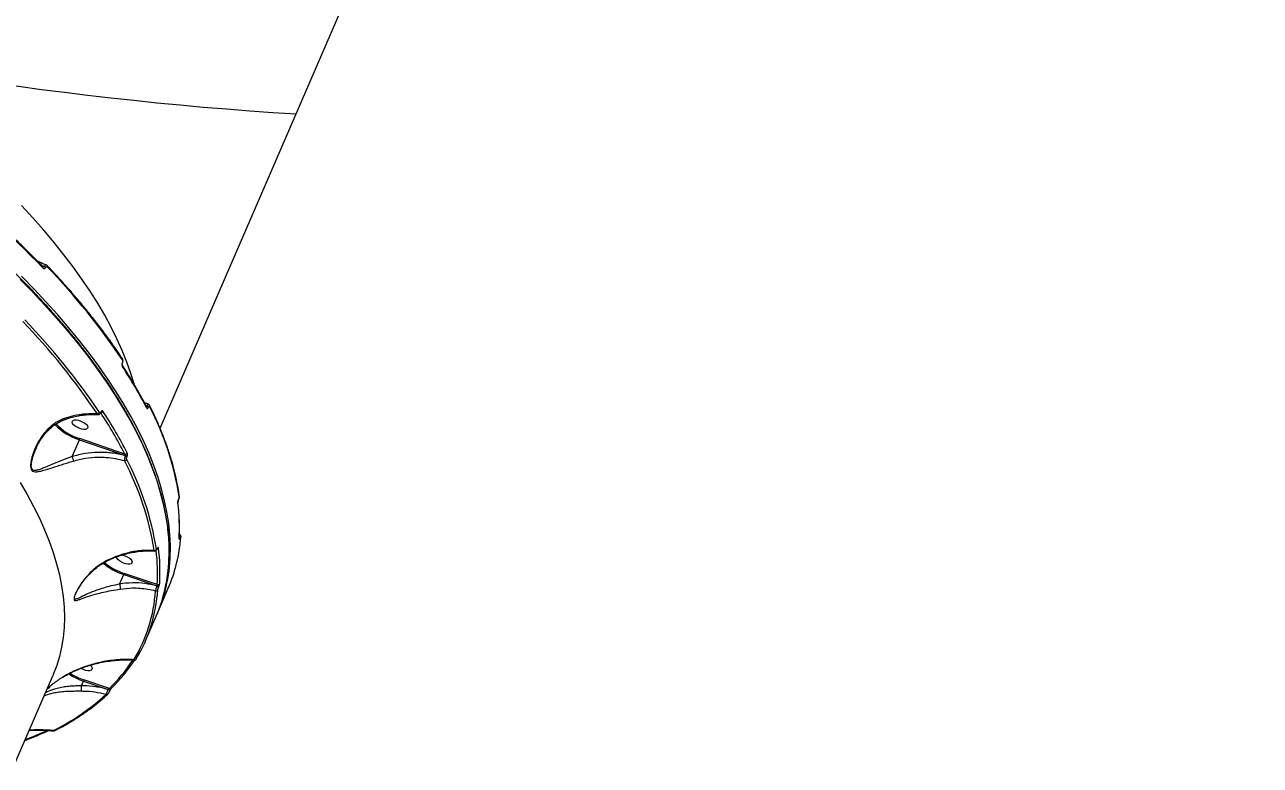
# Model space of a CAD drawing. Header units: millimetres. Extents: x -5238 to 5144, y -3542 to 5092.
# Drawn here: x 2875 to 3534, y 748 to 1143 of the extents above; entities that cross this region are included whole.
import ezdxf

# ---------------------------------------------------------------- set-up
doc = ezdxf.new("R2010")
doc.units = ezdxf.units.MM
for name, color, linetype in [('DIKOM_ОБЪЕКТ', 7, 'Continuous'), ('DIKOM_РАЗМЕР_ЗОНА', 7, 'Continuous'), ('DIKOM_РАЗМЕР_ОБЪЕКТА', 7, 'Continuous')]:
    doc.layers.add(name, color=color, linetype=linetype)
doc.styles.add('style1', font='arial.ttf', dxfattribs={"width": 0.8})
doc.dimstyles.new('1-50', dxfattribs={"dimtxt": 300, "dimasz": 200, "dimexe": 100, "dimexo": 0, "dimgap": 100, "dimtad": 1, "dimtxsty": 'style1', "dimcen": 200, "dimclrd": 7, "dimclre": 7, "dimclrt": 7, "dimadec": 1, "dimazin": 2, "dimtfac": 1, "dimtmove": 0, "dimatfit": 2, "dimfxl": 0, "dimlwd": 25, "dimlwe": 18, "dimarcsym": 0})

# ---------------------------------------------------------------- blocks, each defined once
blk = doc.blocks.new('*D1')
at = {"layer": 'Defpoints', "color": 0, "transparency": 16777216}
for p in [(-4787.63, 5091.56), (3144.22, 5091.56), (-2554.16, -2403.28)]:
    blk.add_point(p, dxfattribs=at)
at = {"layer": 'DIKOM_РАЗМЕР_ЗОНА', "color": 7, "lineweight": 18, "transparency": 16777216}
for p, q in [((3144.22, 5091.56), (-4887.63, 5091.56)), ((-2554.16, -2403.28), (-4887.63, -2403.28))]:
    blk.add_line(p, q, dxfattribs=at)
at = {"layer": 'DIKOM_РАЗМЕР_ЗОНА', "color": 7, "lineweight": 25, "transparency": 16777216}
blk.add_line((-4787.63, -2203.28), (-4787.63, 4891.56), dxfattribs=at)
at = {"layer": 'DIKOM_РАЗМЕР_ЗОНА', "color": 7, "transparency": 16777216}
for points in [[(-4820.97, 4891.56), (-4754.3, 4891.56), (-4787.63, 5091.56)], [(-4820.97, -2203.28), (-4754.3, -2203.28), (-4787.63, -2403.28)]]:
    blk.add_solid(points, dxfattribs=at)
at = {"layer": 'DIKOM_РАЗМЕР_ЗОНА', "color": 7, "transparency": 16777216, "insert": (-5040.81, 1344.14), "char_height": 300, "attachment_point": 5, "rotation": 90, "style": 'style1'}
blk.add_mtext('7500', dxfattribs=at)
blk = doc.blocks.new('*D2')
at = {"layer": 'Defpoints', "color": 0, "transparency": 16777216}
for p in [(5144.22, 2720.02), (-4054.16, -903.28), (5144.22, -3441.88)]:
    blk.add_point(p, dxfattribs=at)
at = {"layer": 'DIKOM_РАЗМЕР_ЗОНА', "color": 7, "lineweight": 18, "transparency": 16777216}
for p, q in [((5144.22, 2720.02), (5144.22, -3541.88)), ((-4054.16, -903.28), (-4054.16, -3541.88))]:
    blk.add_line(p, q, dxfattribs=at)
at = {"layer": 'DIKOM_РАЗМЕР_ЗОНА', "color": 7, "lineweight": 25, "transparency": 16777216}
blk.add_line((-3854.16, -3441.88), (4944.22, -3441.88), dxfattribs=at)
at = {"layer": 'DIKOM_РАЗМЕР_ЗОНА', "color": 7, "transparency": 16777216}
for points in [[(-3854.16, -3408.54), (-3854.16, -3475.21), (-4054.16, -3441.88)], [(4944.22, -3408.54), (4944.22, -3475.21), (5144.22, -3441.88)]]:
    blk.add_solid(points, dxfattribs=at)
at = {"layer": 'DIKOM_РАЗМЕР_ЗОНА', "color": 7, "transparency": 16777216, "insert": (545.03, -3188.7), "char_height": 300, "attachment_point": 5, "style": 'style1'}
blk.add_mtext('9200', dxfattribs=at)
blk = doc.blocks.new('*D3')
at = {"layer": 'Defpoints', "color": 0, "transparency": 16777216}
for p in [(3889.93, 2956), (-2405.68, -161.05), (3889.93, -2949.28)]:
    blk.add_point(p, dxfattribs=at)
at = {"layer": 'DIKOM_РАЗМЕР_ОБЪЕКТА', "color": 7, "lineweight": 18, "transparency": 16777216}
for p, q in [((3889.93, 2956), (3889.93, -3049.28)), ((-2405.68, -161.05), (-2405.68, -3049.28))]:
    blk.add_line(p, q, dxfattribs=at)
at = {"layer": 'DIKOM_РАЗМЕР_ОБЪЕКТА', "color": 7, "lineweight": 25, "transparency": 16777216}
blk.add_line((-2205.68, -2949.28), (3689.93, -2949.28), dxfattribs=at)
at = {"layer": 'DIKOM_РАЗМЕР_ОБЪЕКТА', "color": 7, "transparency": 16777216}
for points in [[(-2205.68, -2915.95), (-2205.68, -2982.61), (-2405.68, -2949.28)], [(3689.93, -2915.95), (3689.93, -2982.61), (3889.93, -2949.28)]]:
    blk.add_solid(points, dxfattribs=at)
at = {"layer": 'DIKOM_РАЗМЕР_ОБЪЕКТА', "color": 7, "transparency": 16777216, "insert": (742.13, -2696.01), "char_height": 300, "attachment_point": 5, "style": 'style1'}
blk.add_mtext('6300', dxfattribs=at)

msp = doc.modelspace()

# ---------------------------------------------------------------- linework, layer by layer
at = {"layer": 'DIKOM_ОБЪЕКТ', "color": 7, "linetype": 'Continuous', "lineweight": 15}
for p, q in [((2947.098, 927.676), (3063.549, 1196.568)), ((2883.691, 1014.755), (2885.333, 1014.003)), ((2885.296, 1013.918), (2884.106, 1014.328)), ((2885.333, 1014.003), (2885.296, 1013.918)), ((2886.048, 1013.466), (2886.085, 1013.552)), ((2927.013, 962.783), (2926.993, 962.737)), ((2927.051, 962.448), (2927.071, 962.494)), ((2939.533, 939.829), (2940.019, 939.578)), ((2939.991, 939.512), (2939.634, 939.634)), ((2940.019, 939.578), (2939.991, 939.512)), ((2940.877, 938.881), (2940.905, 938.947)), ((2915.556, 936.327), (2915.536, 936.282)), ((2915.594, 935.993), (2915.613, 936.039)), ((2900.16, 912.501), (2904.051, 921.487)), ((2904.051, 921.487), (2928.553, 913.103)), ((2928.293, 913.9), (2904.234, 922.132)), ((2880.496, 915.831), (2880.751, 916.35)), ((2928.553, 913.103), (2928.525, 913.037)), ((2929.411, 912.406), (2929.439, 912.472)), ((2957.009, 889.666), (2957.038, 889.732)), ((2957.052, 889.847), (2957.023, 889.782)), ((2957.344, 868.869), (2957.344, 868.87)), ((2957.771, 869.147), (2957.79, 869.193)), ((2945.543, 863.191), (2945.572, 863.256)), ((2945.586, 863.372), (2945.557, 863.306)), ((2925.522, 844.503), (2927.708, 849.549)), ((2927.708, 849.549), (2945.403, 843.536)), ((2945.623, 844.168), (2927.889, 850.195)), ((2902.115, 839.26), (2902.187, 839.419)), ((2945.403, 843.536), (2945.383, 843.49)), ((2945.782, 829.019), (2951.523, 842.274)), ((2946.313, 842.692), (2946.333, 842.737)), ((2939.327, 814.115), (2945.067, 827.369)), ((2773.39, 526.577), (2889.842, 795.469)), ((2905.251, 790.212), (2906.307, 792.651)), ((2906.307, 792.651), (2919.336, 788.253)), ((2920.054, 788.718), (2906.488, 793.297)), ((2905.251, 790.212), (2905.249, 790.205)), ((2919.336, 788.253), (2919.324, 788.226)), ((2920.243, 787.36), (2920.196, 787.294)), ((2920.243, 787.36), (2920.254, 787.387))]:
    msp.add_line(p, q, dxfattribs=at)
at = {"layer": 'DIKOM_ОБЪЕКТ', "color": 7, "linetype": 'Continuous', "lineweight": 15, "flags": 128}
for points in [[(2933.219, 951.327), (2931.514, 956.906), (2929.367, 962.979), (2926.895, 969.126), (2924.102, 975.342), (2920.989, 981.621), (2917.559, 987.957), (2913.816, 994.344), (2909.764, 1000.776), (2905.405, 1007.248), (2900.744, 1013.753), (2895.785, 1020.284), (2890.533, 1026.837), (2884.993, 1033.405), (2879.17, 1039.982), (2873.069, 1046.561)], [(2857.112, 1039.674), (2860.743, 1036.39), (2864.316, 1033.101), (2867.83, 1029.806), (2871.286, 1026.507), (2874.682, 1023.204), (2878.018, 1019.898), (2881.293, 1016.589), (2884.506, 1013.278)], [(2872.467, 1007.116), (2879.203, 1000.239), (2885.67, 993.356), (2891.863, 986.474), (2897.776, 979.599), (2903.403, 972.736), (2908.742, 965.891), (2913.786, 959.071), (2918.533, 952.279), (2922.976, 945.524), (2927.114, 938.809), (2930.943, 932.141), (2934.458, 925.525), (2937.658, 918.968), (2940.54, 912.473), (2943.101, 906.048), (2945.339, 899.697), (2947.252, 893.425), (2948.838, 887.239), (2950.097, 881.143), (2951.027, 875.141), (2951.627, 869.241), (2951.898, 863.445), (2951.899, 859.889)], [(2952.625, 862.425), (2952.613, 865.096), (2952.342, 870.891), (2951.742, 876.792), (2950.812, 882.793), (2949.553, 888.889), (2947.967, 895.076), (2946.053, 901.347), (2943.816, 907.698), (2941.255, 914.124), (2938.373, 920.618), (2935.173, 927.176), (2931.657, 933.792), (2927.829, 940.46), (2923.691, 947.174), (2919.247, 953.93), (2914.501, 960.721), (2909.457, 967.542), (2904.118, 974.387), (2898.49, 981.25), (2892.578, 988.125), (2886.385, 995.007), (2879.918, 1001.889), (2873.182, 1008.767)], [(2903.615, 931.901), (2904.811, 931.521), (2905.971, 930.983), (2907.003, 930.331), (2907.822, 929.617), (2908.363, 928.899), (2908.581, 928.236), (2908.459, 927.681), (2908.006, 927.279), (2907.26, 927.063), (2906.281, 927.05), (2905.148, 927.241), (2903.953, 927.621), (2902.792, 928.159), (2901.761, 928.811), (2900.941, 929.525), (2900.401, 930.242), (2900.182, 930.906), (2900.304, 931.461), (2900.757, 931.863), (2901.503, 932.079), (2902.482, 932.092), (2903.615, 931.901)], [(2872.391, 898.691), (2876.134, 892.304), (2879.564, 885.968), (2882.677, 879.689), (2885.47, 873.474), (2887.942, 867.326), (2890.088, 861.253), (2891.909, 855.26), (2893.402, 849.353), (2894.565, 843.537), (2895.398, 837.817), (2895.899, 832.199), (2896.069, 826.689), (2895.907, 821.29), (2895.413, 816.009), (2894.588, 810.85), (2893.432, 805.817), (2891.947, 800.917), (2890.134, 796.152), (2889.842, 795.469)], [(2957.007, 889.661), (2957.022, 889.708), (2957.023, 889.782)], [(2957.04, 889.736), (2957.05, 889.774), (2957.052, 889.847)], [(2957.344, 868.867), (2957.331, 868.765), (2957.279, 868.598)], [(2958.181, 869.829), (2958.167, 869.722), (2958.117, 869.563)], [(2926.986, 860.029), (2927.272, 859.964), (2928.467, 859.584), (2929.628, 859.046), (2930.659, 858.394), (2931.479, 857.68), (2932.019, 856.962), (2932.238, 856.299), (2932.115, 855.744), (2931.663, 855.342), (2930.917, 855.126), (2929.938, 855.112), (2928.805, 855.304), (2927.609, 855.683), (2926.449, 856.221), (2925.417, 856.874), (2924.598, 857.588), (2924.057, 858.305), (2923.839, 858.969), (2923.839, 858.969)], [(2945.544, 863.194), (2945.556, 863.232), (2945.557, 863.306)], [(2945.571, 863.254), (2945.584, 863.298), (2945.586, 863.372)], [(2909.726, 801.119), (2910.078, 800.781), (2910.619, 800.064), (2910.837, 799.4), (2910.715, 798.845), (2910.263, 798.443), (2909.517, 798.227), (2908.537, 798.214), (2907.404, 798.405), (2906.209, 798.785), (2905.048, 799.323), (2904.835, 799.442)], [(2919.324, 788.226), (2919.548, 788.137), (2919.759, 788.025), (2919.945, 787.898), (2920.095, 787.762), (2920.2, 787.627), (2920.253, 787.499), (2920.252, 787.386), (2920.243, 787.36)], [(2919.336, 788.253), (2919.56, 788.164), (2919.771, 788.052), (2919.957, 787.925), (2920.107, 787.79), (2920.211, 787.654), (2920.264, 787.526), (2920.263, 787.413), (2920.257, 787.393)], [(2921.104, 788.822), (2921.197, 788.929), (2921.284, 789.081)]]:
    msp.add_lwpolyline(points, dxfattribs=at)
at = {"layer": 'DIKOM_ОБЪЕКТ', "color": 7, "linetype": 'Continuous', "lineweight": 15}
for centre, radius, start, end in [((3144.22, 3091.556), 2000, 243.707735, 266.4319), ((2883.96, 1013.587), 0.627, 330.536975, 36.102661), ((2884.694, 1012.066), 1.948, 45.960646, 71.983615), ((2884.731, 1012.152), 1.947, 45.963496, 71.994114), ((2886.54, 1013.982), 0.609, 329.380481, 37.294622), ((2626.329, 762.433), 362.083, 33.859233, 43.937457), ((2613.615, 733.971), 361.322, 33.859845, 43.937025), ((2614.132, 734.273), 362.084, 33.859259, 43.937431), ((2926.39, 964.476), 0.687, 333.506611, 30.769377), ((2926.389, 960.973), 0.686, 333.45154, 30.628136), ((2926.756, 962.54), 0.309, 342.353055, 39.715589), ((2722.452, 826.757), 244.483, 27.196125, 33.210804), ((2926.775, 962.585), 0.31, 342.865405, 39.636202), ((2915.503, 937.258), 1.25, 274.543009, 335.100168), ((2712.029, 802.79), 244.55, 27.196948, 33.209981), ((2939.258, 938.803), 0.718, 334.653965, 25.655323), ((2939.554, 937.962), 1.611, 34.812173, 74.267266), ((2939.584, 938.03), 1.609, 34.777761, 74.291446), ((2940.885, 939.509), 0.719, 334.667915, 25.553304), ((2803.26, 867.111), 155.939, 8.871367, 27.53566), ((2912.775, 949.883), 29.036, 223.1172, 252.894742), ((2913.678, 936.533), 1.246, 269.030235, 335.212449), ((2711.297, 802.394), 243.968, 27.196923, 33.209945), ((2915.299, 936.084), 0.309, 342.972393, 39.775141), ((2915.319, 936.13), 0.308, 342.146449, 39.706294), ((2913.604, 951.307), 31.314, 223.860983, 252.237296), ((2902.031, 922.409), 2.221, 335.451163, 352.820309), ((2928.272, 911.55), 1.182, 264.309503, 334.56133), ((2790.179, 838.44), 155.601, 8.871758, 27.535358), ((2928.475, 915.066), 1.18, 261.117979, 334.708203), ((2928.088, 911.486), 1.611, 34.818832, 74.260607), ((2928.117, 911.554), 1.609, 34.784142, 74.285065), ((2791.063, 838.951), 155.941, 8.871402, 27.53554), ((2956.623, 891.473), 0.777, 336.185086, 7.719378), ((2955.872, 888.088), 0.782, 336.277239, 7.494707), ((2854.895, 874.508), 102.554, 356.696537, 7.432166), ((2874.576, 875.308), 83.738, 336.765082, 356.065474), ((2957.061, 869.029), 0.719, 9.450051, 62.726189), ((2957.07, 869.071), 0.73, 9.603982, 63.699793), ((2944.179, 863.475), 1.07, 255.897264, 333.621054), ((2843.846, 850.061), 101.947, 356.686463, 6.944388), ((2867.006, 860.745), 84.898, 336.850185, 359.422126), ((2866.774, 862.624), 85.852, 336.358233, 359.866905), ((2945.317, 864.261), 0.999, 285.045053, 335.042731), ((2844.531, 850.574), 102.554, 356.696521, 7.432183), ((2938.23, 881.437), 33.578, 230.113965, 251.738174), ((2938.136, 881.206), 32.66, 230.463189, 251.714783), ((2945.995, 845.127), 1.028, 248.738759, 333.258958), ((2862.631, 846.359), 82.251, 329.07663, 356.186618), ((2863.671, 846.886), 82.433, 329.076559, 356.186563), ((2945.01, 841.859), 1.018, 252.264375, 333.458921), ((2945.159, 842.288), 1.223, 19.286277, 79.444658), ((2945.179, 842.333), 1.223, 19.285725, 79.451267), ((2858.652, 852.136), 88.273, 314.074321, 326.84287), ((2859.631, 852.748), 88.626, 314.079268, 326.399157), ((2933.564, 804.927), 0.916, 245.933377, 333.921823), ((2918.112, 827.223), 36.532, 237.162968, 251.146658), ((2917.99, 826.941), 35.556, 237.731275, 251.124824), ((2837.814, 872.161), 118.122, 296.311411, 312.946986), ((2918.689, 786.468), 0.866, 242.76023, 311.96542), ((2920.509, 789.479), 0.886, 239.11765, 312.190171), ((2816.187, 917.685), 166.983, 290.6608, 294.946493), ((2890.576, 766.966), 0.799, 239.578508, 295.5571)]:
    msp.add_arc(centre, radius, start, end, dxfattribs=at)
for points, knots in [([(2951.93, 860.203), (2951.951, 860.916), (2952.027, 863.417), (2951.847, 867.811), (2951.396, 873.377), (2950.631, 879.04), (2949.576, 884.789), (2948.225, 890.621), (2946.582, 896.531), (2944.646, 902.514), (2942.42, 908.566), (2939.904, 914.682), (2937.102, 920.857), (2934.015, 927.087), (2930.647, 933.367), (2926.998, 939.691), (2923.073, 946.056), (2918.875, 952.457), (2914.406, 958.888), (2909.67, 965.345), (2904.671, 971.823), (2899.412, 978.317), (2893.898, 984.823), (2888.133, 991.335), (2882.121, 997.849), (2875.867, 1004.36), (2869.375, 1010.863), (2862.65, 1017.353), (2855.698, 1023.825), (2848.523, 1030.275), (2841.131, 1036.698), (2833.528, 1043.088), (2825.719, 1049.442), (2817.711, 1055.754), (2809.508, 1062.02), (2801.118, 1068.235), (2792.547, 1074.395), (2783.801, 1080.494), (2774.886, 1086.528), (2765.81, 1092.493), (2756.579, 1098.385), (2747.2, 1104.198), (2737.68, 1109.928), (2728.027, 1115.572), (2718.247, 1121.126), (2708.347, 1126.582), (2699.452, 1131.35), (2693.834, 1134.271), (2691.586, 1135.44)], [0, 0, 0, 0, 0.0088209, 0.0309503, 0.0530919, 0.0752451, 0.097409, 0.1195823, 0.1417636, 0.163952, 0.1861457, 0.2083439, 0.2305452, 0.2527489, 0.2749542, 0.2971602, 0.3193669, 0.3415732, 0.3637793, 0.3859847, 0.408189, 0.4303927, 0.4525951, 0.4747967, 0.4969972, 0.5191965, 0.5413948, 0.563592, 0.5857886, 0.607984, 0.6301784, 0.652372, 0.6745647, 0.6967566, 0.7189481, 0.7411387, 0.7633285, 0.7855179, 0.8077067, 0.8298952, 0.8520827, 0.8742702, 0.8964574, 0.9186441, 0.9408304, 0.9630166, 0.9852026, 1, 1, 1, 1]), ([(2884.466, 1013.956), (2883.363, 1015.098), (2880.161, 1018.409), (2874.68, 1023.884), (2867.947, 1030.373), (2862.056, 1035.859), (2858.378, 1039.175), (2857.084, 1040.341)], [0, 0, 0, 0, 0.1293287, 0.3751379, 0.6209362, 0.8667231, 1, 1, 1, 1]), ([(2886.388, 1014.787), (2886.121, 1014.889), (2884.519, 1015.505), (2882.878, 1016.261), (2881.562, 1016.987), (2881.481, 1017.031)], [0, 0, 0, 0, 0.1578398, 0.9483452, 1, 1, 1, 1]), ([(2884.571, 1013.873), (2884.571, 1013.873), (2884.598, 1013.873), (2884.536, 1013.875), (2884.477, 1013.951), (2884.465, 1013.966)], [0, 0, 0, 0, 0.0145084, 0.7937554, 1, 1, 1, 1]), ([(2884.506, 1013.278), (2884.525, 1013.259), (2884.663, 1013.12), (2884.928, 1012.943), (2885.29, 1012.868), (2885.601, 1012.942), (2885.867, 1013.133), (2885.987, 1013.355), (2886.048, 1013.466)], [0, 0, 0, 0, 0.0392414, 0.2872258, 0.4951913, 0.670998, 0.8353296, 1, 1, 1, 1]), ([(2885.296, 1013.918), (2885.285, 1013.898), (2885.262, 1013.859), (2885.177, 1013.805), (2885.027, 1013.778), (2884.809, 1013.799), (2884.653, 1013.85), (2884.569, 1013.877)], [0, 0, 0, 0, 0.0896015, 0.1779191, 0.3948993, 0.6767197, 1, 1, 1, 1]), ([(2886.389, 1014.79), (2886.299, 1014.811), (2886.125, 1014.851), (2885.841, 1014.704), (2885.567, 1014.433), (2885.412, 1014.148), (2885.333, 1014.003)], [0, 0, 0, 0, 0.2651465, 0.5092296, 0.752018, 1, 1, 1, 1]), ([(2886.085, 1013.552), (2886.124, 1013.624), (2886.201, 1013.769), (2886.373, 1013.892), (2886.57, 1013.937), (2886.797, 1013.887), (2886.964, 1013.775), (2887.051, 1013.686), (2887.063, 1013.673)], [0, 0, 0, 0, 0.1672908, 0.3344372, 0.5091559, 0.7131061, 0.9578008, 1, 1, 1, 1]), ([(2887.006, 1014.329), (2886.898, 1014.454), (2886.724, 1014.655), (2886.473, 1014.737), (2886.378, 1014.768)], [0, 0, 0, 0, 0.6198236, 1, 1, 1, 1]), ([(2926.981, 964.827), (2926.232, 965.951), (2924.06, 969.211), (2920.259, 974.63), (2915.491, 981.09), (2910.458, 987.57), (2905.166, 994.066), (2899.62, 1000.573), (2893.922, 1006.971), (2889.668, 1011.565), (2887.37, 1013.986), (2887.024, 1014.351)], [0, 0, 0, 0, 0.0688531, 0.1997285, 0.3306035, 0.4614728, 0.5923356, 0.7231929, 0.854045, 0.9780013, 1, 1, 1, 1]), ([(2927.07, 962.492), (2927.07, 962.493), (2927.196, 962.697), (2927.291, 963.221), (2927.309, 964), (2927.181, 964.556), (2926.995, 964.79), (2926.97, 964.821)], [0, 0, 0, 0, 0.0007685, 0.3034959, 0.610963, 0.9487307, 1, 1, 1, 1]), ([(2927.005, 964.169), (2927.043, 964.097), (2927.117, 963.954), (2927.165, 963.645), (2927.157, 963.309), (2927.1, 963.008), (2927.038, 962.847), (2927.013, 962.783)], [0, 0, 0, 0, 0.2143767, 0.4285042, 0.6429272, 0.8577076, 1, 1, 1, 1]), ([(2926.993, 962.737), (2926.956, 962.642), (2926.864, 962.402), (2926.778, 961.954), (2926.766, 961.451), (2926.837, 960.988), (2926.947, 960.773), (2927.002, 960.666)], [0, 0, 0, 0, 0.1407983, 0.3553084, 0.5700389, 0.7849778, 1, 1, 1, 1]), ([(2926.978, 961.324), (2926.978, 961.325), (2926.977, 961.326), (2926.951, 961.395), (2926.924, 961.528), (2926.909, 961.727), (2926.922, 961.973), (2926.969, 962.219), (2927.021, 962.385), (2927.048, 962.438), (2927.051, 962.445)], [0, 0, 0, 0, 0.08393, 0.1948363, 0.3337459, 0.4742347, 0.6405275, 0.819201, 0.9760447, 1, 1, 1, 1]), ([(2939.906, 939.114), (2939.338, 940.211), (2937.691, 943.394), (2934.746, 948.7), (2931.025, 955.005), (2928.32, 959.228), (2926.979, 961.322)], [0, 0, 0, 0, 0.1499047, 0.4348018, 0.7197085, 1, 1, 1, 1]), ([(2916.637, 936.732), (2916.57, 936.812), (2916.436, 936.972), (2916.18, 937.008), (2915.92, 936.883), (2915.704, 936.634), (2915.598, 936.414), (2915.556, 936.327)], [0, 0, 0, 0, 0.2150039, 0.4299759, 0.6447307, 0.8592281, 1, 1, 1, 1]), ([(2940.896, 940.475), (2940.372, 940.676), (2939.614, 940.967), (2938.904, 941.339), (2938.685, 941.454)], [0, 0, 0, 0, 0.6908058, 1, 1, 1, 1]), ([(2939.991, 939.512), (2939.972, 939.477), (2939.948, 939.435), (2939.883, 939.374), (2939.792, 939.331), (2939.677, 939.325), (2939.608, 939.354), (2939.586, 939.363)], [0, 0, 0, 0, 0.2157992, 0.2620283, 0.5412897, 0.8527473, 1, 1, 1, 1]), ([(2939.907, 938.495), (2939.95, 938.428), (2940.045, 938.278), (2940.24, 938.204), (2940.464, 938.281), (2940.688, 938.505), (2940.814, 938.756), (2940.877, 938.881)], [0, 0, 0, 0, 0.1741954, 0.3895946, 0.5957826, 0.797864, 1, 1, 1, 1]), ([(2940.875, 940.422), (2940.844, 940.441), (2940.755, 940.496), (2940.546, 940.367), (2940.28, 940.071), (2940.106, 939.743), (2940.019, 939.578)], [0, 0, 0, 0, 0.1503676, 0.4328702, 0.7161172, 1, 1, 1, 1]), ([(2941.521, 939.812), (2941.467, 939.913), (2941.344, 940.144), (2941.099, 940.37), (2940.912, 940.422), (2940.874, 940.433)], [0, 0, 0, 0, 0.3853073, 0.8743674, 1, 1, 1, 1]), ([(2940.905, 938.947), (2940.946, 939.03), (2941.029, 939.196), (2941.176, 939.343), (2941.322, 939.392), (2941.447, 939.343), (2941.508, 939.245), (2941.535, 939.202)], [0, 0, 0, 0, 0.2039753, 0.4079955, 0.6135606, 0.8264851, 1, 1, 1, 1]), ([(2957.393, 891.577), (2957.246, 892.577), (2956.822, 895.471), (2955.895, 900.327), (2954.516, 906.167), (2952.839, 912.085), (2950.872, 918.076), (2948.615, 924.135), (2946.065, 930.258), (2943.675, 935.493), (2942.091, 938.693), (2941.535, 939.817)], [0, 0, 0, 0, 0.0652942, 0.1891242, 0.3129931, 0.4369044, 0.5608547, 0.6848328, 0.8088367, 0.932857, 1, 1, 1, 1]), ([(2895.954, 932.79), (2894.767, 932.298), (2892.22, 931.241), (2888.789, 928.747), (2885.301, 925.264), (2882.125, 920.723), (2879.782, 915.798), (2878.554, 911.845), (2878.065, 909.139), (2877.966, 907.264), (2878.186, 906.113), (2878.553, 905.314), (2879.152, 904.651), (2880.497, 904.331), (2882.347, 904.548), (2885.296, 905.28), (2889.429, 906.589), (2894.001, 908.039), (2897.87, 909.237), (2899.826, 909.837), (2900.809, 910.139)], [0, 0, 0, 0, 0.0590571, 0.1267722, 0.1965295, 0.2899961, 0.3861933, 0.4527692, 0.4864317, 0.5209066, 0.5489128, 0.5542501, 0.5800459, 0.6152104, 0.6617353, 0.7094938, 0.8061396, 0.9056043, 0.9525558, 1, 1, 1, 1]), ([(2880.471, 915.847), (2880.773, 916.546), (2881.493, 918.214), (2882.905, 920.782), (2884.655, 923.393), (2886.558, 925.716), (2888.572, 927.729), (2890.76, 929.495), (2893.127, 930.965), (2894.994, 931.916), (2896.1, 932.268), (2896.349, 932.347)], [0, 0, 0, 0, 0.0972053, 0.2319127, 0.3739339, 0.4978305, 0.6143812, 0.7373569, 0.8556229, 0.9675006, 1, 1, 1, 1]), ([(2913.657, 935.286), (2911.604, 935.339), (2907.442, 935.446), (2901.426, 934.495), (2897.606, 933.305), (2895.954, 932.79)], [0, 0, 0, 0, 0.3558644, 0.7214854, 1, 1, 1, 1]), ([(2895.954, 932.79), (2895.968, 932.768), (2896.021, 932.682), (2896.141, 932.518), (2896.262, 932.394), (2896.305, 932.434), (2896.316, 932.445)], [0, 0, 0, 0, 0.0877005, 0.3435067, 0.8332647, 1, 1, 1, 1]), ([(2896.342, 932.352), (2896.78, 932.511), (2898.32, 933.069), (2901.008, 933.778), (2904.373, 934.474), (2907.72, 934.894), (2910.989, 935.078), (2913.089, 934.98), (2914.122, 934.933)], [0, 0, 0, 0, 0.0737365, 0.2597594, 0.446488, 0.6333087, 0.8196461, 1, 1, 1, 1]), ([(2913.657, 935.286), (2913.743, 935.173), (2913.882, 934.988), (2914.057, 934.981), (2914.124, 934.978)], [0, 0, 0, 0, 0.611738, 1, 1, 1, 1]), ([(2914.134, 934.959), (2914.289, 934.962), (2914.594, 934.969), (2915.004, 935.191), (2915.353, 935.521), (2915.507, 935.829), (2915.59, 935.994)], [0, 0, 0, 0, 0.2385694, 0.4690281, 0.7163449, 1, 1, 1, 1]), ([(2915.536, 936.282), (2915.508, 936.223), (2915.436, 936.075), (2915.291, 935.909), (2915.117, 935.826), (2914.946, 935.85), (2914.855, 935.957), (2914.81, 936.01)], [0, 0, 0, 0, 0.1422164, 0.3570819, 0.5715497, 0.7856663, 1, 1, 1, 1]), ([(2915.614, 936.035), (2915.629, 936.069), (2915.663, 936.146), (2915.702, 936.196), (2915.702, 936.196), (2915.702, 936.196)], [0, 0, 0, 0, 0.3334621, 0.7480286, 1, 1, 1, 1]), ([(2900.159, 912.499), (2900.159, 912.498), (2898.282, 911.795), (2894.508, 910.356), (2889.275, 908.227), (2885.308, 906.551), (2882.424, 905.496), (2880.659, 905.054), (2879.357, 905.182), (2878.797, 905.754), (2878.476, 906.482), (2878.315, 907.576), (2878.481, 909.384), (2879.074, 912.029), (2879.705, 914.243), (2880.413, 915.664), (2880.496, 915.831)], [0, 0, 0, 0, 0.0000262, 0.154908, 0.3139037, 0.4770399, 0.5520088, 0.6282274, 0.6820601, 0.7203214, 0.7282239, 0.7702531, 0.8228412, 0.8775213, 0.9855853, 1, 1, 1, 1]), ([(2900.16, 912.501), (2900.159, 912.501), (2900.159, 912.5), (2900.159, 912.499), (2900.159, 912.499), (2900.159, 912.499)], [0, 0, 0, 0, 0.4725735, 0.8647026, 1, 1, 1, 1]), ([(2900.159, 912.499), (2900.235, 912.301), (2900.388, 911.905), (2900.588, 911.245), (2900.721, 910.699), (2900.786, 910.341), (2900.803, 910.19), (2900.809, 910.139)], [0, 0, 0, 0, 0.2487665, 0.4976011, 0.746367, 0.9126992, 1, 1, 1, 1]), ([(2928.525, 913.037), (2926.174, 913.566), (2921.41, 914.638), (2914.149, 914.924), (2906.954, 914.336), (2902.443, 913.118), (2900.16, 912.501)], [0, 0, 0, 0, 0.251653, 0.5098604, 0.751872, 1, 1, 1, 1]), ([(2900.809, 910.139), (2902.939, 910.697), (2907.251, 911.828), (2913.19, 912.284), (2918.552, 912.134), (2923.3, 911.581), (2926.529, 910.778), (2928.155, 910.374)], [0, 0, 0, 0, 0.2398772, 0.4858776, 0.6394224, 0.8185467, 1, 1, 1, 1]), ([(2928.525, 913.037), (2928.488, 912.936), (2928.382, 912.645), (2928.235, 912.087), (2928.123, 911.417), (2928.086, 910.795), (2928.132, 910.513), (2928.155, 910.374)], [0, 0, 0, 0, 0.1132159, 0.3259363, 0.5479892, 0.7754474, 1, 1, 1, 1]), ([(2928.293, 913.9), (2928.342, 913.85), (2928.438, 913.754), (2928.54, 913.564), (2928.589, 913.378), (2928.59, 913.25), (2928.576, 913.165), (2928.562, 913.128), (2928.553, 913.103)], [0, 0, 0, 0, 0.255398, 0.4989352, 0.7168051, 0.8616762, 0.9070442, 1, 1, 1, 1]), ([(2929.34, 911.042), (2929.311, 911.117), (2929.254, 911.266), (2929.233, 911.587), (2929.265, 911.93), (2929.333, 912.212), (2929.391, 912.356), (2929.411, 912.406)], [0, 0, 0, 0, 0.2288546, 0.4578523, 0.6784622, 0.8882931, 1, 1, 1, 1]), ([(2929.439, 912.472), (2929.469, 912.546), (2929.557, 912.766), (2929.661, 913.198), (2929.71, 913.726), (2929.676, 914.219), (2929.587, 914.447), (2929.542, 914.562)], [0, 0, 0, 0, 0.1083033, 0.3204552, 0.5430449, 0.7715823, 1, 1, 1, 1]), ([(2957.036, 889.738), (2957.097, 889.881), (2957.184, 890.084), (2957.237, 890.304), (2957.252, 890.368)], [0, 0, 0, 0, 0.7049552, 1, 1, 1, 1]), ([(2957.334, 891.159), (2957.337, 891.091), (2957.345, 890.954), (2957.302, 890.648), (2957.222, 890.317), (2957.132, 890.041), (2957.072, 889.897), (2957.052, 889.847)], [0, 0, 0, 0, 0.2288329, 0.4578179, 0.6785344, 0.8884163, 1, 1, 1, 1]), ([(2957.252, 890.368), (2957.284, 890.488), (2957.369, 890.8), (2957.435, 891.199), (2957.381, 891.475), (2957.36, 891.586)], [0, 0, 0, 0, 0.2719187, 0.7090936, 1, 1, 1, 1]), ([(2957.023, 889.782), (2956.992, 889.707), (2956.902, 889.488), (2956.763, 889.064), (2956.641, 888.555), (2956.572, 888.087), (2956.583, 887.878), (2956.588, 887.773)], [0, 0, 0, 0, 0.1082867, 0.320411, 0.5430635, 0.7715755, 1, 1, 1, 1]), ([(2956.648, 888.185), (2956.648, 888.184), (2956.649, 888.175), (2956.645, 888.22), (2956.65, 888.328), (2956.677, 888.545), (2956.741, 888.862), (2956.841, 889.223), (2956.941, 889.509), (2956.995, 889.629), (2957.009, 889.66)], [0, 0, 0, 0, 0.0137251, 0.103918, 0.2164848, 0.3716564, 0.5523343, 0.7543484, 0.9356834, 1, 1, 1, 1]), ([(2957.344, 868.867), (2957.392, 869.805), (2957.533, 872.518), (2957.536, 877.085), (2957.28, 882.58), (2956.858, 886.318), (2956.648, 888.183)], [0, 0, 0, 0, 0.1499067, 0.4336141, 0.717432, 1, 1, 1, 1]), ([(2958.174, 869.828), (2958.179, 869.871), (2958.192, 869.984), (2958.165, 870.213), (2958.06, 870.499), (2957.854, 870.771), (2957.649, 870.876), (2957.548, 870.928)], [0, 0, 0, 0, 0.1159914, 0.3062671, 0.5225449, 0.7650057, 1, 1, 1, 1]), ([(2946.222, 863.839), (2946.21, 863.899), (2946.182, 864.033), (2946.081, 864.084), (2945.936, 863.987), (2945.763, 863.751), (2945.645, 863.498), (2945.586, 863.372)], [0, 0, 0, 0, 0.1742106, 0.38959, 0.5958199, 0.7978802, 1, 1, 1, 1]), ([(2957.279, 868.598), (2957.28, 868.534), (2957.282, 868.406), (2957.362, 868.414), (2957.487, 868.572), (2957.632, 868.838), (2957.731, 869.059), (2957.771, 869.147)], [0, 0, 0, 0, 0.2150096, 0.4299764, 0.6447048, 0.8591923, 1, 1, 1, 1]), ([(2957.79, 869.193), (2957.817, 869.252), (2957.883, 869.401), (2957.981, 869.579), (2958.064, 869.685), (2958.116, 869.69), (2958.117, 869.605), (2958.117, 869.563)], [0, 0, 0, 0, 0.1422451, 0.3570624, 0.5715798, 0.7857512, 1, 1, 1, 1]), ([(2943.919, 862.437), (2941.724, 862.48), (2937.271, 862.567), (2930.624, 861.425), (2924.226, 859.564), (2920.318, 857.744), (2918.342, 856.824)], [0, 0, 0, 0, 0.262566, 0.5326662, 0.7636467, 1, 1, 1, 1]), ([(2918.513, 856.642), (2919.542, 857.137), (2921.662, 858.155), (2924.969, 859.418), (2928.39, 860.49), (2931.842, 861.312), (2935.296, 861.891), (2938.718, 862.206), (2941.707, 862.292), (2943.508, 862.164), (2944.216, 862.114)], [0, 0, 0, 0, 0.1231624, 0.2535482, 0.3849041, 0.5170144, 0.6488333, 0.7812498, 0.9139083, 1, 1, 1, 1]), ([(2943.919, 862.437), (2943.959, 862.354), (2944.041, 862.187), (2944.161, 862.166), (2944.221, 862.155)], [0, 0, 0, 0, 0.4986838, 1, 1, 1, 1]), ([(2944.227, 862.147), (2944.336, 862.146), (2944.551, 862.145), (2944.838, 862.27), (2945.081, 862.45), (2945.304, 862.719), (2945.449, 862.966), (2945.529, 863.163), (2945.542, 863.195)], [0, 0, 0, 0, 0.1674281, 0.3289906, 0.4852335, 0.6652752, 0.9448371, 1, 1, 1, 1]), ([(2945.557, 863.306), (2945.518, 863.223), (2945.44, 863.056), (2945.326, 862.9), (2945.232, 862.839), (2945.166, 862.873), (2945.147, 862.961), (2945.138, 863)], [0, 0, 0, 0, 0.2039662, 0.4080753, 0.6135582, 0.8265771, 1, 1, 1, 1]), ([(2945.572, 863.254), (2945.576, 863.265), (2945.613, 863.357), (2945.672, 863.469), (2945.729, 863.561), (2945.734, 863.567), (2945.736, 863.57)], [0, 0, 0, 0, 0.0569298, 0.4661553, 0.7908976, 1, 1, 1, 1]), ([(2918.342, 856.824), (2916.833, 855.952), (2913.545, 854.051), (2909.205, 850.093), (2905.776, 845.942), (2903.627, 842.578), (2902.419, 840.313), (2901.679, 838.656), (2901.203, 837.192), (2901.145, 836.399), (2901.332, 835.824), (2901.899, 835.603), (2903.098, 835.884), (2905.167, 836.616), (2908.368, 837.814), (2912.548, 839.096), (2916.846, 840.154), (2921.092, 841.022), (2924.237, 841.542), (2925.872, 841.812)], [0, 0, 0, 0, 0.0790181, 0.1721796, 0.2680562, 0.3287277, 0.3610569, 0.3938989, 0.422331, 0.4513176, 0.4599428, 0.4989905, 0.5446032, 0.5914349, 0.6876187, 0.7865815, 0.8546772, 0.9244449, 1, 1, 1, 1]), ([(2902.108, 839.264), (2902.173, 839.423), (2902.393, 839.958), (2902.95, 841.054), (2903.853, 842.666), (2905.138, 844.674), (2906.843, 846.979), (2908.924, 849.392), (2911.299, 851.732), (2913.815, 853.773), (2916.225, 855.419), (2917.804, 856.248), (2918.522, 856.625)], [0, 0, 0, 0, 0.0253591, 0.0853531, 0.1599083, 0.2624957, 0.3834681, 0.5127199, 0.6502796, 0.7872098, 0.9033327, 1, 1, 1, 1]), ([(2918.342, 856.824), (2918.362, 856.796), (2918.42, 856.715), (2918.486, 856.639), (2918.495, 856.663), (2918.499, 856.672)], [0, 0, 0, 0, 0.2437671, 0.7078771, 1, 1, 1, 1]), ([(2925.521, 844.497), (2925.521, 844.497), (2923.94, 844.145), (2920.953, 843.506), (2916.856, 842.375), (2912.731, 841.021), (2908.62, 839.358), (2905.474, 837.805), (2903.38, 836.767), (2902.186, 836.273), (2901.59, 836.34), (2901.418, 836.778), (2901.427, 837.157), (2901.584, 837.894), (2901.784, 838.544), (2902.059, 839.139), (2902.115, 839.26)], [0, 0, 0, 0, 0.0000562, 0.1241928, 0.2374205, 0.3533979, 0.5136391, 0.6779848, 0.7523734, 0.8280064, 0.8883255, 0.9013159, 0.9349024, 0.9449626, 0.988768, 1, 1, 1, 1]), ([(2925.522, 844.503), (2925.522, 844.502), (2925.521, 844.5), (2925.521, 844.498), (2925.521, 844.497)], [0, 0, 0, 0, 0.6230568, 1, 1, 1, 1]), ([(2925.521, 844.497), (2925.562, 844.291), (2925.644, 843.878), (2925.75, 843.197), (2925.83, 842.564), (2925.866, 842.126), (2925.874, 841.904), (2925.873, 841.831), (2925.872, 841.812)], [0, 0, 0, 0, 0.2127014, 0.4254204, 0.6381059, 0.8507961, 0.9618987, 1, 1, 1, 1]), ([(2945.383, 843.49), (2943.269, 843.967), (2938.987, 844.932), (2932.256, 845.298), (2927.781, 844.77), (2925.522, 844.503)], [0, 0, 0, 0, 0.3257292, 0.6596798, 1, 1, 1, 1]), ([(2927.889, 850.195), (2927.889, 850.186), (2927.888, 850.168), (2927.882, 850.112), (2927.864, 850.013), (2927.822, 849.86), (2927.768, 849.696), (2927.728, 849.598), (2927.708, 849.549)], [0, 0, 0, 0, 0.0702093, 0.1414747, 0.3561718, 0.5708368, 0.785358, 1, 1, 1, 1]), ([(2946.333, 842.737), (2946.373, 842.832), (2946.473, 843.07), (2946.629, 843.501), (2946.776, 843.971), (2946.882, 844.39), (2946.903, 844.573), (2946.914, 844.664)], [0, 0, 0, 0, 0.1407539, 0.3552793, 0.5700551, 0.7849758, 1, 1, 1, 1]), ([(2925.872, 841.812), (2928.027, 842.075), (2931.536, 842.502), (2936.457, 842.329), (2940.604, 841.862), (2943.318, 841.217), (2944.7, 840.888)], [0, 0, 0, 0, 0.3422165, 0.5572649, 0.7745988, 1, 1, 1, 1]), ([(2945.383, 843.49), (2945.335, 843.361), (2945.213, 843.037), (2945.026, 842.454), (2944.855, 841.82), (2944.733, 841.255), (2944.711, 841.011), (2944.7, 840.888)], [0, 0, 0, 0, 0.142366, 0.3572646, 0.5716683, 0.7857446, 1, 1, 1, 1]), ([(2945.623, 844.168), (2945.616, 844.139), (2945.604, 844.08), (2945.56, 843.943), (2945.505, 843.789), (2945.45, 843.647), (2945.416, 843.567), (2945.403, 843.536)], [0, 0, 0, 0, 0.215054, 0.430047, 0.6448072, 0.8592702, 1, 1, 1, 1]), ([(2945.922, 841.403), (2945.929, 841.464), (2945.945, 841.585), (2946.016, 841.865), (2946.114, 842.179), (2946.219, 842.468), (2946.287, 842.628), (2946.313, 842.692)], [0, 0, 0, 0, 0.2142817, 0.4284236, 0.6429392, 0.8577635, 1, 1, 1, 1]), ([(2933.191, 804.091), (2930.41, 804.169), (2926.206, 804.286), (2920.386, 803.65), (2915.082, 802.742), (2908.862, 801.116), (2902.993, 798.874), (2898.367, 796.649), (2896.113, 795.332), (2894.986, 794.673)], [0, 0, 0, 0, 0.2227139, 0.3367362, 0.4507498, 0.6310055, 0.8132762, 0.9066449, 1, 1, 1, 1]), ([(2895.001, 794.656), (2895.183, 794.773), (2896.381, 795.54), (2898.744, 796.787), (2902.105, 798.395), (2905.66, 799.821), (2909.375, 801.073), (2913.227, 802.126), (2917.178, 802.964), (2921.199, 803.575), (2925.241, 803.95), (2929.237, 804.039), (2931.936, 803.998), (2933.266, 803.855), (2933.324, 803.849)], [0, 0, 0, 0, 0.0154953, 0.1018533, 0.1911726, 0.2836012, 0.3791269, 0.4775273, 0.5783433, 0.6810548, 0.7859724, 0.890712, 0.9952479, 1, 1, 1, 1]), ([(2933.191, 804.091), (2933.193, 804.073), (2933.206, 803.948), (2933.241, 803.826), (2933.307, 803.844), (2933.324, 803.848)], [0, 0, 0, 0, 0.1132379, 0.7761536, 1, 1, 1, 1]), ([(2933.317, 803.831), (2933.323, 803.829), (2933.423, 803.804), (2933.615, 803.844), (2933.85, 803.924), (2934.025, 804.042), (2934.145, 804.157), (2934.226, 804.257), (2934.286, 804.343), (2934.325, 804.41), (2934.345, 804.446)], [0, 0, 0, 0, 0.0120223, 0.2086205, 0.3744043, 0.5169208, 0.6361073, 0.7355209, 0.8580435, 1, 1, 1, 1]), ([(2894.986, 794.673), (2893.263, 793.544), (2890.29, 791.594), (2887.762, 789.214), (2886.699, 788.212)], [0, 0, 0, 0, 0.5793154, 1, 1, 1, 1]), ([(2894.986, 794.673), (2894.993, 794.663), (2895.005, 794.646), (2895, 794.656), (2894.998, 794.66)], [0, 0, 0, 0, 0.627223, 1, 1, 1, 1]), ([(2906.488, 793.297), (2906.487, 793.29), (2906.487, 793.272), (2906.481, 793.217), (2906.462, 793.114), (2906.421, 792.961), (2906.367, 792.798), (2906.327, 792.7), (2906.307, 792.651)], [0, 0, 0, 0, 0.0536728, 0.1414339, 0.3560737, 0.5705626, 0.7853438, 1, 1, 1, 1]), ([(2885.218, 784.793), (2885.524, 784.942), (2886.834, 785.582), (2889.54, 786.293), (2893.115, 786.913), (2896.3, 787.221), (2899.575, 787.372), (2902.508, 787.408), (2904.42, 787.399), (2905.222, 787.395)], [0, 0, 0, 0, 0.0767151, 0.3287992, 0.484991, 0.6450411, 0.7730827, 0.9048458, 1, 1, 1, 1]), ([(2905.249, 790.205), (2905.249, 790.205), (2904.491, 790.205), (2902.682, 790.124), (2899.892, 789.982), (2896.759, 789.664), (2893.671, 789.153), (2890.198, 788.268), (2887.521, 787.305), (2886.194, 786.5), (2885.873, 786.306)], [0, 0, 0, 0, 0.0000582, 0.0923856, 0.2210044, 0.3497641, 0.5089146, 0.6682655, 0.9199022, 1, 1, 1, 1]), ([(2890.921, 766.246), (2891.883, 766.741), (2894.669, 768.176), (2899.086, 770.675), (2904.083, 773.795), (2908.813, 777.073), (2913.273, 780.507), (2916.725, 783.446), (2918.661, 785.256), (2919.275, 785.83)], [0, 0, 0, 0, 0.0879693, 0.2549974, 0.4219879, 0.588921, 0.7557846, 0.9225715, 1, 1, 1, 1]), ([(2905.222, 787.395), (2905.222, 787.405), (2905.223, 787.489), (2905.225, 787.736), (2905.229, 788.248), (2905.236, 788.887), (2905.243, 789.577), (2905.247, 789.996), (2905.249, 790.205)], [0, 0, 0, 0, 0.0259663, 0.2095946, 0.4071687, 0.6047967, 0.8023863, 1, 1, 1, 1]), ([(2905.222, 787.395), (2905.598, 787.391), (2907.956, 787.368), (2912.38, 787.032), (2916.297, 786.149), (2918.293, 785.698)], [0, 0, 0, 0, 0.0849922, 0.5334683, 1, 1, 1, 1]), ([(2919.324, 788.226), (2917.094, 788.761), (2912.864, 789.776), (2908.095, 790.167), (2905.639, 790.206), (2905.251, 790.212)], [0, 0, 0, 0, 0.4843485, 0.9185203, 1, 1, 1, 1]), ([(2919.324, 788.226), (2919.29, 788.14), (2919.176, 787.855), (2918.956, 787.304), (2918.686, 786.641), (2918.445, 786.051), (2918.344, 785.816), (2918.293, 785.698)], [0, 0, 0, 0, 0.094279, 0.3122772, 0.5411763, 0.7713914, 1, 1, 1, 1]), ([(2919.262, 785.832), (2919.293, 785.857), (2919.432, 785.971), (2919.612, 786.228), (2919.88, 786.637), (2920.103, 787.045), (2920.197, 787.268), (2920.233, 787.353)], [0, 0, 0, 0, 0.0737014, 0.3290626, 0.6069437, 0.8509534, 1, 1, 1, 1]), ([(2920.054, 788.718), (2919.989, 788.707), (2919.861, 788.685), (2919.663, 788.594), (2919.504, 788.48), (2919.412, 788.38), (2919.364, 788.311), (2919.346, 788.274), (2919.336, 788.253)], [0, 0, 0, 0, 0.2685646, 0.5228211, 0.7425917, 0.8692049, 0.9242573, 1, 1, 1, 1]), ([(2920.258, 787.392), (2920.282, 787.447), (2920.35, 787.604), (2920.465, 787.834), (2920.551, 787.983), (2920.574, 788.023)], [0, 0, 0, 0, 0.2827923, 0.8047951, 1, 1, 1, 1]), ([(2920.574, 788.023), (2920.619, 788.104), (2920.736, 788.314), (2920.911, 788.578), (2921.042, 788.754), (2921.107, 788.825), (2921.105, 788.823), (2921.104, 788.822)], [0, 0, 0, 0, 0.1956342, 0.5118922, 0.7721169, 0.9482936, 1, 1, 1, 1]), ([(2874.925, 761.027), (2875.681, 761.3), (2878.532, 762.333), (2882.762, 764.084), (2886.124, 765.634), (2887.571, 766.302)], [0, 0, 0, 0, 0.1703192, 0.6427768, 1, 1, 1, 1]), ([(2877.267, 766.432), (2878.982, 766.467), (2882.543, 766.538), (2886.814, 766.404), (2889.332, 766.164), (2890.073, 766.094)], [0, 0, 0, 0, 0.3961107, 0.8221372, 1, 1, 1, 1]), ([(2890.172, 766.277), (2887.656, 766.442), (2883.427, 766.718), (2879.065, 766.565), (2877.297, 766.503)], [0, 0, 0, 0, 0.5947533, 1, 1, 1, 1]), ([(2890.172, 766.277), (2890.123, 766.17), (2890.059, 766.03), (2890.07, 766.075), (2890.073, 766.085)], [0, 0, 0, 0, 0.7714825, 1, 1, 1, 1]), ([(2890.073, 766.063), (2890.15, 766.058), (2890.363, 766.043), (2890.649, 766.116), (2890.833, 766.214), (2890.915, 766.258)], [0, 0, 0, 0, 0.2408524, 0.6615581, 1, 1, 1, 1])]:
    msp.add_open_spline(points, degree=3, knots=knots, dxfattribs=at)

# ---------------------------------------------------------------- dimensions: what is measured, and where the dimension line sits
at = {"layer": 'DIKOM_РАЗМЕР_ЗОНА'}
dim = msp.add_linear_dim(base=(-4787.635, 5091.556), p1=(-2554.164, -2403.276), p2=(3144.22, 5091.556), angle=90, text='7500', dimstyle='1-50', dxfattribs=at)
dim.commit()
dim.dimension.update_dxf_attribs({"geometry": '*D1', "text_midpoint": (-4787.635, 1344.14), "dimtype": 160})
dim = msp.add_linear_dim(base=(5144.22, -3441.876), p1=(-4054.164, -903.276), p2=(5144.22, 2720.022), text='9200', dimstyle='1-50', dxfattribs=at)
dim.commit()
dim.dimension.update_dxf_attribs({"geometry": '*D2', "text_midpoint": (545.028, -3441.876), "dimtype": 160})
at = {"layer": 'DIKOM_РАЗМЕР_ОБЪЕКТА'}
dim = msp.add_linear_dim(base=(3889.931, -2949.281), p1=(-2405.679, -161.052), p2=(3889.931, 2956.002), text='6300', dimstyle='1-50', dxfattribs=at)
dim.commit()
dim.dimension.update_dxf_attribs({"geometry": '*D3', "text_midpoint": (742.126, -2949.281), "dimtype": 160})

doc.saveas('drawing.dxf')
